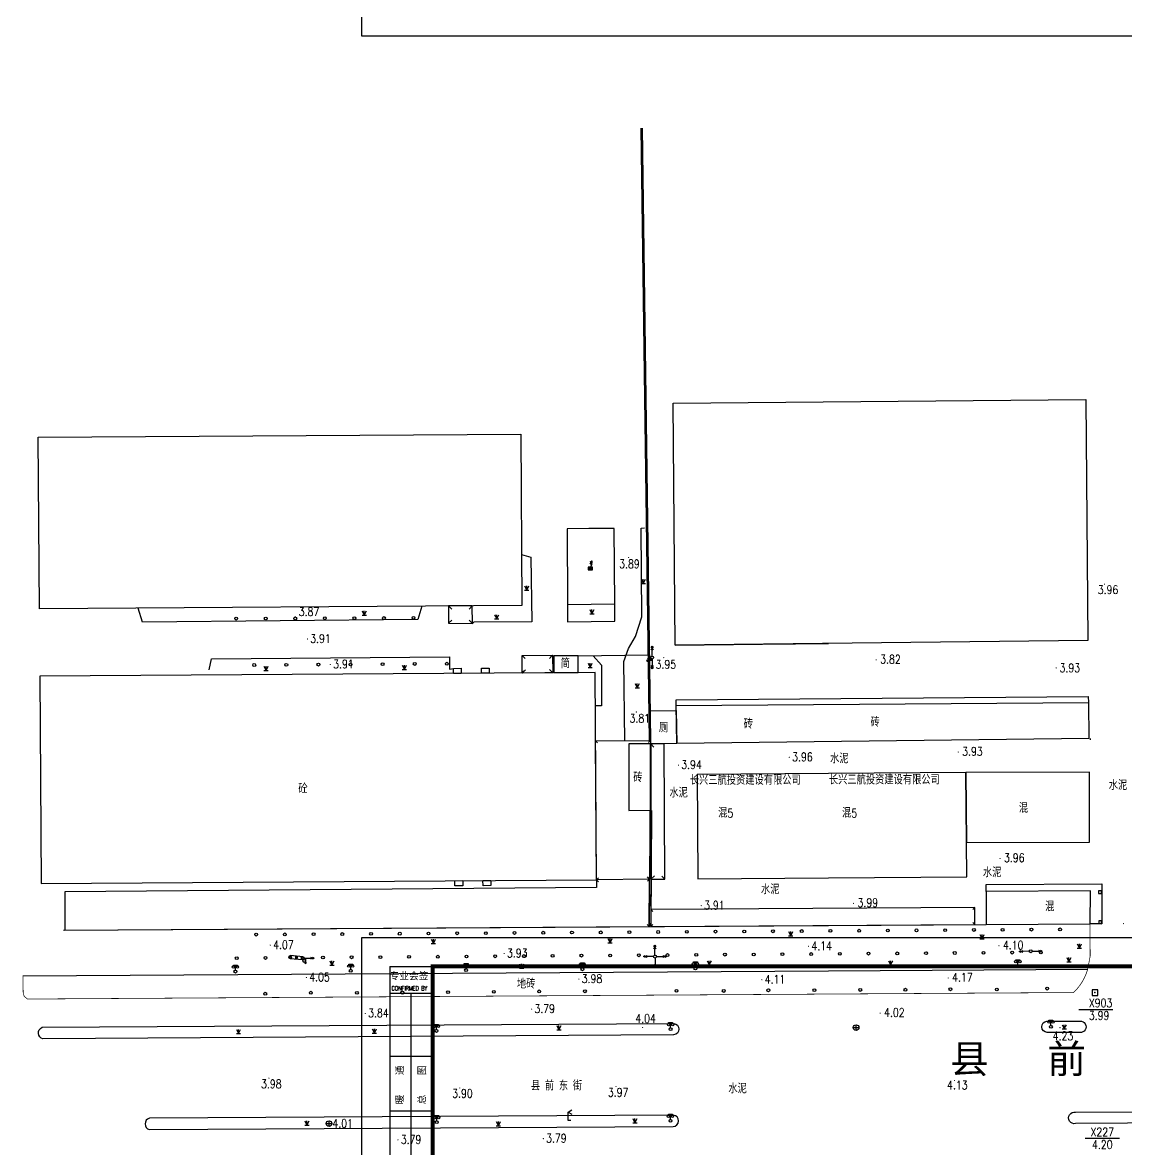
# Model space of a CAD drawing. Header units: millimetres. Extents: x 493081 to 494254, y 3431492 to 3432651.
# Drawn here: x 493108.8 to 493302.3, y 3431866 to 3432063.5 of the extents above; entities that cross this region are included whole.
import ezdxf
from ezdxf.enums import TextEntityAlignment as Align

# ---------------------------------------------------------------- set-up
doc = ezdxf.new("R2010")
doc.units = ezdxf.units.MM
doc.header["$LTSCALE"] = 300
for name, color, linetype in [('WALL', 6, 'Continuous'), ('图框', 137, 'Continuous'), ('地形', 8, 'Continuous')]:
    doc.layers.add(name, color=color, linetype=linetype)
doc.styles.add('HZ', font='rs.shx', dxfattribs={"width": 0.8, "bigfont": 'hztxt.shx'})
doc.styles.add('iIcon2', font='')
doc.styles.add('MIMI-TKWZ', font='romanc.shx', dxfattribs={"width": 0.75, "oblique": 15, "bigfont": 'bigfont.shx'})
doc.styles.get("Standard").update_dxf_attribs({"font": 'txt', "bigfont": 'gbcbig.shx'})
doc.styles.get('iIcon2').set_extended_font_data('SimSun')

# ---------------------------------------------------------------- blocks, each defined once
blk = doc.blocks.new('GC200')
at = {"linetype": 'Continuous', "const_width": 0.2, "flags": 128}
blk.add_lwpolyline([(-0.1, 0, 1), (0.1, 0, 1)], format="xyb", close=True, dxfattribs=at)
blk = doc.blocks.new('*U3')
at = {"linetype": 'Continuous'}
for points in [[(0, 0), (0.5, 0.5), (-0.5, 0.5)], [(0, 0), (-0.5, 0.5), (-0.5, -0.5)], [(0, 0), (-0.5, -0.5), (0.5, -0.5)], [(0, 0), (0.5, -0.5), (0.5, 0.5)]]:
    blk.add_solid(points, dxfattribs=at)
blk = doc.blocks.new('gc002')
blk.add_lwpolyline([(-0.5, -0.5), (0.5, -0.5), (0.5, 0.5), (-0.5, 0.5), (-0.5, -0.5)])
at = {"linetype": 'Continuous'}
blk.add_blockref('*U3', (0, 0), dxfattribs=at)
blk = doc.blocks.new('gc261')
blk.add_lwpolyline([(-1, -1), (1, -1), (1, 1), (-1, 1)], close=True)
blk.add_point((0, 0))
blk = doc.blocks.new('gc013a')
at = {"linetype": 'Continuous'}
blk.add_line((0.5, 0), (4, 0), dxfattribs=at)
at = {"linetype": 'Continuous', "flags": 128}
for points in [[(2.77, 0.35), (3.38, 0), (2.77, -0.35)], [(3.39, 0.35), (4, 0), (3.39, -0.35)]]:
    blk.add_lwpolyline(points, dxfattribs=at)
blk = doc.blocks.new('gc232')
for p, q in [((0.5, 1), (0.5, -1)), ((0.5, -1), (0.19, -0.46)), ((0.5, -1), (0.81, -0.46))]:
    blk.add_line(p, q)
blk.add_circle((0, 0), 0.5)
blk = doc.blocks.new('gc170')
at = {"linetype": 'Continuous'}
blk.add_circle((0, 0), 0.5, dxfattribs=at)
blk = doc.blocks.new('*U15')
at = {"linetype": 'Continuous'}
for points in [[(0.8, 1), (-0.8, 1), (0.8, 0)], [(-0.8, 0), (0.8, 0), (-0.8, 1)], [(0.8, 0), (-0.8, 0), (0, 0)]]:
    blk.add_solid(points, dxfattribs=at)
blk = doc.blocks.new('gc129')
at = {"linetype": 'Continuous', "flags": 128}
for points in [[(-0.8, 0), (0, 0), (0.8, 0), (0.8, 1), (-0.8, 1), (-0.8, 0)], [(-0.05, 2), (0.64, 3.2)], [(-0.05, 2.8), (0.64, 3.2)], [(0.58, 2), (-0.05, 2)], [(0, 1), (0.58, 2)], [(0.64, 2.4), (0.64, 3.2)]]:
    blk.add_lwpolyline(points, dxfattribs=at)
at = {"linetype": 'Continuous'}
blk.add_blockref('*U15', (0, 0), dxfattribs=at)
blk = doc.blocks.new('gc043')
for p, q in [((-1, 0), (1, 0)), ((0, -1), (0, 1))]:
    blk.add_line(p, q)
blk.add_circle((0, 0), 1)
blk = doc.blocks.new('gc124')
for p, q in [((-0.75, 1.5), (0, 0)), ((-0.75, 0), (0.75, 0)), ((0, 0), (0, 1.5)), ((0, 0), (0.75, 1.5))]:
    blk.add_line(p, q)
blk = doc.blocks.new('gcx1')
blk.add_circle((0, 0), 0.5)
blk = doc.blocks.new('gc097')
for p, q in [((-0.7, 2), (-0.7, 2.3)), ((-0.7, 2.3), (0.7, 2.3)), ((0, 0.5), (0, 2.3)), ((0.7, 2.3), (0.7, 2))]:
    blk.add_line(p, q)
for centre, radius in [((-0.7, 1.6), 0.4), ((0, 0), 0.5), ((0.73, 1.6), 0.4)]:
    blk.add_circle(centre, radius)
blk = doc.blocks.new('gc291')
blk.add_lwpolyline([(-0.5, -0.5), (0.5, -0.5), (0.5, 0.5), (-0.5, 0.5), (-0.5, -0.5)])
blk = doc.blocks.new('gc052')
for p, q in [((0, 3), (1.3, 3.75)), ((0, 3), (1.3, 2.25)), ((0, 0), (0, 3)), ((1, 0), (0, 0))]:
    blk.add_line(p, q)
blk = doc.blocks.new('sadf f')
at = {"layer": '图框'}
for p, q in [((651751, 398263), (653251, 398263)), ((651751, 398263), (651751, 384980)), ((651751, 397318), (653251, 397318)), ((651751, 395111), (653251, 395111)), ((651751, 393205), (653251, 393205))]:
    blk.add_line(p, q, dxfattribs=at)
blk.add_lwpolyline([(650751, 339863), (734851, 339863), (734851, 399263), (650751, 399263)], close=True, dxfattribs=at)
at = {"layer": '图框', "const_width": 140}
blk.add_lwpolyline([(653251, 398263), (733851, 398263), (733851, 340863), (653251, 340863)], close=True, dxfattribs=at)
at = {"layer": '图框'}
blk.add_lwpolyline([(652501, 384980), (652501, 397318)], dxfattribs=at)
at = {"layer": '图框', "style": 'iIcon2'}
blk.add_text('专业会签', height=250, dxfattribs=at).set_placement((651740, 397805))
at = {"layer": '图框', "style": 'MIMI-TKWZ', "width": 0.75}
blk.add_text('CONFIRMED BY', height=145, dxfattribs=at).set_placement((651810, 397419))
at = {"layer": '图框', "style": 'iIcon2'}
for s, p in [('暖    通', (652220, 393427)), ('总    图', (652998, 393427))]:
    blk.add_text(s, height=250, rotation=90, dxfattribs=at).set_placement(p)

msp = doc.modelspace()

# ---------------------------------------------------------------- linework, layer by layer
at = {"layer": '地形', "color": 8}
for p, q in [((493196.341, 3431952.607), (493196.91, 3431952.045)), ((493196.341, 3431952.607), (493196.697, 3431952.256)), ((493201.703, 3431952.634), (493201.141, 3431952.065)), ((493201.703, 3431952.634), (493201.352, 3431952.279)), ((493196.362, 3431949.515), (493196.924, 3431950.085)), ((493196.362, 3431949.515), (493196.714, 3431949.871)), ((493201.724, 3431949.551), (493201.155, 3431950.113)), ((493201.724, 3431949.551), (493201.369, 3431949.903)), ((493209.224, 3431937.628), (493209.58, 3431937.276)), ((493218.884, 3431937.685), (493218.532, 3431937.329)), ((493295.921, 3431938.066), (493295.922, 3431937.816)), ((493218.777, 3431925.456), (493219.027, 3431925.454)), ((493209.368, 3431913.283), (493209.72, 3431913.639)), ((493209.368, 3431913.283), (493209.724, 3431912.932)), ((493218.695, 3431913.416), (493218.338, 3431913.067)), ((493218.695, 3431913.417), (493218.34, 3431913.78)), ((493218.909, 3431908.08), (493219.263, 3431907.727)), ((493275.682, 3431908.438), (493275.33, 3431908.083)), ((493218.639, 3431905.082), (493218.291, 3431905.441)), ((493218.889, 3431905.083), (493219.243, 3431905.437)), ((493275.701, 3431905.442), (493275.345, 3431905.793)), ((493299.909, 3431890.491, 3.993), (493293.909, 3431890.491, 3.993)), ((493295.037, 3431867.991), (493301.037, 3431867.991))]:
    msp.add_line(p, q, dxfattribs=at)
at = {"layer": '地形', "color": 8, "flags": 128}
for points in [[(493217.174, 3432044.958), (493218.635, 3431937.683)], [(493217.424, 3432044.958), (493218.885, 3431937.686)], [(493217.32, 3431959.376), (493217.206, 3431974.875), (493217.793, 3431974.923)], [(493196.274, 3431970.303), (493197.884, 3431969.796), (493198.049, 3431958.484), (493187.922, 3431958.408), (493187.649, 3431958.199)], [(493183.454, 3431961.257), (493184.024, 3431960.695)], [(493187.629, 3431961.284), (493187.067, 3431960.715)], [(493204.308, 3431961.514), (493204.324, 3431958.49), (493212.597, 3431958.618), (493212.592, 3431961.608)], [(493178.786, 3431961.226), (493178.08, 3431958.915), (493129.837, 3431958.439), (493129.099, 3431960.901)], [(493214.207, 3431951.551), (493214.982, 3431953.802), (493216.222, 3431955.888), (493217.32, 3431959.376)], [(493183.474, 3431958.227), (493184.04, 3431958.793)], [(493187.649, 3431958.199), (493187.084, 3431958.765)], [(493223.191, 3431954.409), (493238.468, 3431954.546)], [(493238.468, 3431954.546), (493250.028, 3431954.681)], [(493141.502, 3431950.066), (493141.94, 3431951.983), (493183.63, 3431952.377), (493183.653, 3431950.161), (493184.313, 3431950.321)], [(493206.161, 3431952.521), (493218.43, 3431952.688)], [(493208.811, 3431952.516), (493208.811, 3431952.516), (493210.248, 3431950.897), (493210.268, 3431943.774)], [(493214.371, 3431937.658), (493214.207, 3431951.551)], [(493190.611, 3431949.476), (493189.258, 3431949.466), (493189.252, 3431950.357), (493190.605, 3431950.389), (493190.611, 3431949.476)], [(493210.268, 3431943.774), (493209.188, 3431943.738)], [(493223.37, 3431943.838), (493223.35, 3431944.828), (493295.55, 3431945.418), (493295.62, 3431944.358)], [(493218.891, 3431937.096), (493219.459, 3431936.533)], [(493250.028, 3431931.908), (493227.043, 3431931.76), (493227.178, 3431913.466), (493250.028, 3431913.626)], [(493250.028, 3431913.626), (493274.274, 3431913.796), (493274.123, 3431932.064), (493250.028, 3431931.908)], [(493218.777, 3431925.456), (493218.64, 3431905.296), (493218.639, 3431905.082)], [(493219.027, 3431925.454), (493218.89, 3431905.294), (493218.889, 3431905.083)], [(493218.945, 3431913.414), (493219.534, 3431913.975)], [(493221.381, 3431913.367), (493220.819, 3431913.937)], [(493185.946, 3431913.133), (493185.952, 3431912.24), (493184.565, 3431912.236), (493184.559, 3431913.124), (493185.946, 3431913.133)], [(493277.698, 3431911.24), (493277.691, 3431912.431), (493297.962, 3431912.552), (493297.969, 3431911.353), (493297.972, 3431905.562), (493295.891, 3431905.552)], [(493115.988, 3431904.434), (493250.028, 3431905.28)], [(493250.028, 3431905.28), (493277.7, 3431905.454)], [(493250.028, 3431897.285), (493108.869, 3431896.403)], [(493295.461, 3431897.569), (493250.028, 3431897.285)]]:
    msp.add_lwpolyline(points, dxfattribs=at)
for points in [[(493222.811, 3431996.79), (493295.14, 3431997.438), (493295.514, 3431955.213), (493223.191, 3431954.409)], [(493111.771, 3431960.788), (493111.533, 3431990.83), (493196.137, 3431991.383), (493196.332, 3431961.341)], [(493212.592, 3431961.608), (493212.509, 3431974.864), (493208.033, 3431974.83), (493204.232, 3431974.804), (493204.308, 3431961.514)], [(493183.474, 3431958.227), (493187.649, 3431958.199), (493187.629, 3431961.284), (493183.454, 3431961.257)], [(493196.362, 3431949.515), (493196.341, 3431952.607), (493201.703, 3431952.634), (493201.724, 3431949.551)], [(493206.161, 3431952.521), (493201.924, 3431952.513), (493201.944, 3431949.553), (493206.181, 3431949.582)], [(493112.085, 3431912.658), (493209.368, 3431913.283), (493209.154, 3431949.602), (493111.842, 3431948.938)], [(493184.313, 3431950.321), (493185.7, 3431950.335), (493185.706, 3431949.442), (493184.319, 3431949.433)], [(493223.37, 3431943.838), (493295.62, 3431944.358), (493295.7, 3431938.068), (493223.455, 3431937.149)], [(493223.455, 3431937.149), (493218.891, 3431937.096), (493218.814, 3431942.881), (493223.381, 3431942.939)], [(493209.224, 3431937.628), (493218.884, 3431937.677), (493218.695, 3431913.416), (493209.368, 3431913.283)], [(493218.885, 3431937.096), (493215.086, 3431937.077), (493215.053, 3431925.445), (493218.918, 3431925.455)], [(493221.228, 3431937.124), (493218.891, 3431937.096), (493218.945, 3431913.415), (493221.381, 3431913.367), (493221.228, 3431937.124)], [(493295.812, 3431919.898), (493295.794, 3431932.159), (493274.123, 3431932.064), (493274.225, 3431919.804)], [(493116.194, 3431911.184), (493116.236, 3431904.436), (493218.639, 3431905.082), (493218.696, 3431913.416), (493209.368, 3431913.283), (493209.368, 3431911.938)], [(493190.874, 3431912.256), (493189.506, 3431912.226), (493189.498, 3431913.156), (493190.868, 3431913.164)], [(493277.7, 3431905.454), (493295.891, 3431905.552), (493295.991, 3431911.349), (493277.698, 3431911.24)], [(493218.909, 3431908.08), (493218.889, 3431905.083), (493275.701, 3431905.442), (493275.682, 3431908.438)], [(493155.688, 3431899.452), (493155.74, 3431900.05), (493157.935, 3431899.861), (493157.883, 3431899.263)]]:
    msp.add_lwpolyline(points, close=True, dxfattribs=at)
for points, const_width in [([(493295.891, 3431905.552), (493295.912, 3431899.892), (493295.461, 3431897.569)], 0.125), ([(493157.061, 3431899.635), (493156.563, 3431899.678)], 0.6), ([(493108.869, 3431896.403), (493108.924, 3431893.449), (493109.109, 3431892.832), (493109.694, 3431892.39), (493250.028, 3431893.264)], 0.125)]:
    msp.add_lwpolyline(points, dxfattribs=dict(at, const_width=const_width))
at = {"layer": '地形', "color": 8, "const_width": 0.125, "flags": 128}
msp.add_lwpolyline([(493250.028, 3431893.264), (493293.005, 3431893.532, 0.1336026), (493295.461, 3431897.569)], format="xyb", dxfattribs=at)
at = {"layer": '地形', "color": 8, "flags": 128}
for points in [[(493294.148, 3431888.543, -1.0599791), (493294.093, 3431886.538), (493288.383, 3431886.535, -0.958828), (493288.343, 3431888.51), (493294.148, 3431888.543)], [(493222.924, 3431888.107, -0.9340696), (493222.915, 3431886.115), (493112.356, 3431885.397, -0.6909848), (493112.219, 3431887.437), (493222.924, 3431888.107)], [(493222.821, 3431870.051), (493222.821, 3431870.051, 0.9488839), (493222.86, 3431872.054), (493131.045, 3431871.508), (493131.045, 3431871.508, 0.7652101), (493131.037, 3431869.505), (493222.821, 3431870.051)]]:
    msp.add_lwpolyline(points, format="xyb", dxfattribs=at)
msp.add_lwpolyline([(493393.666, 3431871.232), (493293.35, 3431870.556, -1.1777678), (493293.323, 3431872.586), (493293.323, 3431872.586), (493393.454, 3431873.045), (493393.454, 3431873.045, -0.6300619)], format="xyb", close=True, dxfattribs=at)

# ---------------------------------------------------------------- block references
at = {"layer": 'WALL', "xscale": 0.004999999888241291, "yscale": 0.004999999888241291, "zscale": 0.005}
for p in [(489914.428, 3430361.845), (489914.428, 3429906.803)]:
    msp.add_blockref('sadf f', p, dxfattribs=at)
at = {"layer": '地形', "color": 8}
for name, p, xscale, yscale, zscale, rotation in [('gc129', (493208.318, 3431967.587), 0.4999966867839892, 0.4999966868199408, 0.4999966869382196, 359.9994593976171), ('GC200', (493215.028, 3431969.762, 3.894), 0.4999966812542306, 0.4999966812320054, 0.4999966813748999, 359.9994597711396), ('gc124', (493217.598, 3431965.219), 0.4999967190894259, 0.4999967189505696, 0.4999967191688046, 359.9994571564815), ('gc124', (493197.159, 3431964.039), 0.499996693128655, 0.4999966933391988, 0.4999966932316083, 359.9994590240955), ('GC200', (493298.422, 3431965.08, 3.957), 0.4999968373691281, 0.4999968372285366, 0.499996837468924, 359.9994365591904), ('gc170', (493146.241, 3431959.043), 0.4999966354267623, 0.4999966355971992, 0.499996635546852, 180.2354461247535), ('gc170', (493151.421, 3431959.064), 0.4999966448486695, 0.4999966449104249, 0.4999966449274466, 180.2354459068701), ('gc170', (493156.601, 3431959.085), 0.4999966542104561, 0.4999966542236507, 0.4999966543043529, 180.2354456356533), ('GC200', (493156.623, 3431959.359, 3.866), 0.4999966524996505, 0.4999966523610055, 0.4999966526039591, 359.9994597177473), ('gc170', (493161.78, 3431959.107), 0.4999966635722427, 0.4999966635368764, 0.4999966636762777, 180.2354453644366), ('gc170', (493166.96, 3431959.128), 0.4999966729321158, 0.4999966728501022, 0.4999966730416156, 180.2354450398591), ('gc124', (493168.697, 3431959.675), 0.4999966725231342, 0.4999966723844409, 0.4999966726169826, 359.9994591307956), ('gc170', (493172.14, 3431959.15), 0.4999966822919889, 0.4999966821633279, 0.4999966823984233, 180.2354447152817), ('gc170', (493177.319, 3431959.171), 0.4999966916499485, 0.4999966914765537, 0.499996691744384, 180.2354443373434), ('gc124', (493191.902, 3431958.986), 0.499996719613317, 0.4999967194162309, 0.4999967197112581, 359.999456889676), ('gc124', (493208.588, 3431959.882), 0.4999967433039454, 0.4999967431649566, 0.4999967434168365, 359.9994555556718), ('GC200', (493158.73, 3431955.472, 3.906), 0.4999966814290428, 0.4999966812320054, 0.4999966815576539, 359.9994574766079), ('gc013a', (493219.157, 3431952.218), 0.499996822158324, 0.4999968218617141, 0.4999968222822626, 90.61636870137743), ('gc170', (493183.158, 3431951.138), 0.4999967585842742, 0.4999967585317791, 0.4999967587025722, 180.3734927235579), ('gc232', (493218.659, 3431951.963), 0.499996822221259, 0.4999968218617141, 0.4999968222822626, 270.5374637293668), ('gc170', (493219.157, 3431952.218), 0.4999968222340007, 0.4999968218617141, 0.4999968222822626, 359.9994499528325), ('gc013a', (493219.157, 3431952.218), 0.499996822221805, 0.4999968218617141, 0.4999968222822627, 270.5374637360367), ('GC200', (493221.188, 3431952.206, 3.949), 0.4999968256100539, 0.4999968255870044, 0.4999968257091429, 359.9994498461139), ('GC200', (493258.419, 3431951.814, 3.818), 0.4999968995343546, 0.4999968996271491, 0.4999968996283195, 359.9994430693249), ('gc170', (493149.414, 3431950.917), 0.4999966927517439, 0.4999966928735375, 0.4999966928459113, 180.3734948005038), ('gc124', (493151.485, 3431949.938), 0.4999967032571367, 0.4999967031180859, 0.4999967033343191, 359.9994548085713), ('gc170', (493155.038, 3431950.954), 0.4999967037375807, 0.4999967035837471, 0.4999967038302522, 180.3734945254857), ('gc170', (493160.662, 3431950.991), 0.4999967147234173, 0.499996714759618, 0.4999967148140993, 180.3734942504675), ('GC200', (493162.746, 3431951.018, 3.91), 0.4999967186821669, 0.4999967184849083, 0.4999967187939666, 359.9994548085882), ('gc170', (493166.286, 3431951.028), 0.4999967257062187, 0.4999967254698277, 0.4999967257956822, 180.3734939220893), ('gc170', (493171.91, 3431951.065), 0.4999967366859844, 0.4999967366456985, 0.4999967367728108, 180.373493540351), ('gc124', (493175.737, 3431950.148), 0.4999967506964956, 0.4999967506155372, 0.4999967507988126, 359.9994534212318), ('gc170', (493177.534, 3431951.101), 0.4999967476657501, 0.4999967478215694, 0.4999967477428299, 180.3734931586128), ('gc124', (493208.285, 3431950.463), 0.4999968137356329, 0.4999968139454722, 0.4999968138411116, 359.9994505397963), ('gc124', (493216.55, 3431946.921), 0.4999968580901214, 0.4999968581832945, 0.4999968582131574, 359.9994475516186), ('GC200', (493216.377, 3431942.688, 3.808), 0.4999968915015212, 0.4999968917109072, 0.4999968916175388, 359.9994451504022), ('GC200', (493272.78, 3431935.669, 3.925), 0.4999970763702393, 0.4999970765784383, 0.4999970764831531, 359.9994312767044), ('GC200', (493243.19, 3431934.752, 3.96), 0.4999970182785338, 0.4999970183707774, 0.4999970183876986, 359.9994366127555), ('GC200', (493223.759, 3431933.384, 3.94), 0.4999969848089459, 0.4999969848431647, 0.4999969849175542, 359.9994387471647), ('GC200', (493280.115, 3431917.033, 3.956), 0.4999972786429829, 0.499997278675437, 0.499997278713482, 359.9994184702601), ('gc291', (493297.639, 3431911.126), 0.5000000000245112, 0.5, 0.5, 0.5303160522137988), ('GC200', (493227.756, 3431908.759, 3.908), 0.4999972131008222, 0.4999972130171955, 0.4999972132187794, 359.9994222588255), ('GC200', (493254.448, 3431909.152, 3.986), 0.499997286675659, 0.4999972865916789, 0.499997286795726, 359.9994182568249), ('gc291', (493297.668, 3431905.847), 0.4999999999807735, 0.5, 0.5, 359.6014567955065), ('gc170', (493159.816, 3431903.747), 0.4999970568604602, 0.4999970570206642, 0.4999970569667975, 180.3676142183749), ('gc170', (493164.848, 3431903.78), 0.4999970714493685, 0.4999970714561641, 0.499997071554351, 180.3676138341126), ('gc170', (493169.879, 3431903.812), 0.4999970860964834, 0.499997085891664, 0.4999970861724283, 180.3676134498076), ('gc170', (493174.911, 3431903.844), 0.4999971007406104, 0.4999971007928252, 0.4999971008196923, 180.3676130121425), ('gc170', (493179.943, 3431903.877), 0.4999971153847375, 0.4999971152283251, 0.4999971154946207, 180.3676125744775), ('gc170', (493184.974, 3431903.909), 0.4999971300840835, 0.4999971301294863, 0.4999971301955031, 180.3676120834096), ('gc170', (493190.006, 3431903.942), 0.4999971448416358, 0.4999971450306475, 0.4999971449204297, 180.367611592299), ('gc170', (493195.037, 3431903.974), 0.499997159540982, 0.4999971594661474, 0.4999971596672866, 180.3676111012312), ('gc170', (493200.069, 3431904.006), 0.4999971743537533, 0.4999971743673086, 0.4999971744337477, 180.3676105567178), ('gc170', (493205.101, 3431904.039), 0.4999971891053305, 0.4999971892684698, 0.4999971892172667, 180.3676099588872), ('gc170', (493210.132, 3431904.071), 0.4999972039151142, 0.4999972037039697, 0.4999972040150679, 180.3676093610138), ('gc170', (493215.164, 3431904.104), 0.4999972187248979, 0.4999972186051309, 0.4999972188241376, 180.3676087631404), ('gc170', (493220.195, 3431904.136), 0.4999972335316942, 0.4999972335062921, 0.4999972336412123, 180.367608111907), ('gc170', (493225.227, 3431904.168), 0.4999972483937092, 0.4999972484074533, 0.4999972484627698, 180.3676074072708), ('gc170', (493230.259, 3431904.201), 0.499997263197518, 0.4999972633086145, 0.4999972632850152, 180.3676067026774), ('gc170', (493235.29, 3431904.233), 0.4999972779983393, 0.4999972782097757, 0.499997278103865, 180.3676059447241), ('gc170', (493240.322, 3431904.266), 0.4999972927991605, 0.4999972926452756, 0.4999972929149333, 180.3676051867708), ('gc124', (493243.437, 3431903.474), 0.4999973099007098, 0.4999973098747432, 0.4999973100086864, 359.9994160690451), ('gc170', (493245.353, 3431904.298), 0.4999973075969941, 0.4999973075464368, 0.4999973077135113, 180.3676043754575), ('gc170', (493250.385, 3431904.33), 0.4999973223948279, 0.499997322447598, 0.4999973224945438, 180.3676035641442), ('gc170', (493255.417, 3431904.363), 0.4999973371314678, 0.4999973373487592, 0.4999973372526055, 180.3676026995138), ('gc170', (493260.448, 3431904.395), 0.4999973518651202, 0.4999973517842591, 0.499997351981865, 180.3676017815233), ('gc170', (493265.48, 3431904.428), 0.499997366595785, 0.4999973666854203, 0.49999736667605, 180.3676008101729), ('gc170', (493270.511, 3431904.46), 0.4999973812100371, 0.4999973811209202, 0.4999973813284002, 180.3675998389081), ('gc170', (493275.543, 3431904.492), 0.4999973958213019, 0.4999973960220814, 0.4999973959316102, 180.3675988142834), ('gc170', (493280.575, 3431904.525), 0.4999974103713725, 0.4999974104575813, 0.4999974104777595, 180.3675977363415), ('gc170', (493285.606, 3431904.557), 0.4999974248602496, 0.4999974248930812, 0.4999974249582298, 180.3675966050823), ('gc170', (493290.638, 3431904.59), 0.4999974392909203, 0.4999974393285811, 0.4999974393635979, 180.3675954738661), ('GC200', (493301.768, 3431905.6, 3.987), 0.499997460368476, 0.499997460283339, 0.4999974604528045, 359.999405343635), ('gc170', (493149.753, 3431903.682), 0.4999970277960689, 0.4999970276840031, 0.4999970278877338, 180.3676149334537), ('gc170', (493154.785, 3431903.715), 0.4999970423297584, 0.499997042119503, 0.4999970424109289, 180.3676146025943), ('gc124', (493180.808, 3431902.126), 0.4999971327159534, 0.499997132923454, 0.4999971328194756, 359.9994232725947), ('gc124', (493211.785, 3431902.26), 0.4999972253246426, 0.4999972251243889, 0.4999972254326669, 359.9994198575879), ('gc124', (493276.973, 3431902.935), 0.499997416537746, 0.499997416511178, 0.4999974166063291, 359.9994093456675), ('gc124', (493294.023, 3431901.321), 0.4999940759949564, 0.4999940758571029, 0.4999940760058362, 359.9989773271377), ('GC200', (493152.228, 3431901.839, 4.071), 0.4999970494788018, 0.4999970495700836, 0.499997049602856, 359.9994255136677), ('gc170', (493181.58, 3431899.812), 0.4999971547470948, 0.4999971548095345, 0.4999971548369695, 0.4076200818501477), ('gc170', (493186.613, 3431899.848), 0.4999971698508882, 0.4999971697106957, 0.4999971699524847, 0.4076195892741031), ('gc170', (493191.646, 3431899.884), 0.4999971850128878, 0.4999971850775182, 0.4999971850929087, 0.4076190966506353), ('GC200', (493193.213, 3431900.378, 3.932), 0.4999971854523149, 0.4999971855431795, 0.4999971855651895, 359.9994207646813), ('gc170', (493196.679, 3431899.92), 0.4999972001715747, 0.4999971999786794, 0.4999972002560155, 0.4076185506673959), ('gc170', (493201.712, 3431899.956), 0.4999972153302614, 0.4999972153455019, 0.499997215439371, 0.4076180046841898), ('gc170', (493206.745, 3431899.992), 0.4999972305438418, 0.4999972307123244, 0.4999972306403257, 0.4076174052937659), ('gc170', (493211.778, 3431900.028), 0.4999972457541094, 0.4999972456134856, 0.4999972458560096, 0.407616752543582), ('gc170', (493216.811, 3431900.064), 0.499997260964377, 0.4999972609803081, 0.4999972610833242, 0.4076160997934378), ('gc170', (493219.648, 3431899.825), 0.4999972731133923, 0.4999972730875015, 0.4999972731823622, 359.9994169227804), ('gc013a', (493219.648, 3431899.825), 0.499997273090954, 0.4999972730875015, 0.4999972731823622, 90.53743069296783), ('gc170', (493221.844, 3431900.1), 0.4999972762328507, 0.4999972763471305, 0.4999972763189364, 0.4076154469958809), ('gc170', (493226.877, 3431900.135), 0.4999972914398057, 0.4999972912482917, 0.499997291559268, 0.4076147408860246), ('gc170', (493231.91, 3431900.171), 0.4999973067049669, 0.4999973066151142, 0.4999973068004891, 0.4076140347287589), ('gc170', (493236.943, 3431900.207), 0.4999973219668154, 0.4999973219819367, 0.4999973220385079, 0.4076132752117479), ('gc170', (493241.977, 3431900.243), 0.4999973371671451, 0.4999973373487592, 0.499997337268958, 0.4076124623824488), ('GC200', (493246.563, 3431901.628, 4.137), 0.4999973376077228, 0.4999973378144205, 0.4999973377008394, 359.9994142014377), ('gc170', (493247.01, 3431900.279), 0.4999973523674748, 0.4999973522499204, 0.4999973524871865, 0.4076116495531992), ('gc170', (493252.043, 3431900.315), 0.4999973675644919, 0.4999973676167428, 0.4999973676882384, 0.4076107833642154), ('gc170', (493257.076, 3431900.351), 0.499997382761509, 0.4999973829835653, 0.4999973828668393, 0.4076099171752843), ('gc170', (493262.109, 3431900.387), 0.4999973978970075, 0.4999973978847265, 0.4999973980173704, 0.4076089976740773), ('gc170', (493267.142, 3431900.423), 0.4999974130291932, 0.499997413251549, 0.4999974131338463, 0.4076080248131474), ('gc170', (493272.175, 3431900.459), 0.4999974280998601, 0.4999974281527102, 0.4999974282098796, 0.4076069986399509), ('gc170', (493277.208, 3431900.495), 0.4999974431705275, 0.4999974430538714, 0.499997443238642, 0.407605972466816), ('GC200', (493279.928, 3431901.729, 4.103), 0.4999974382493429, 0.4999974383972585, 0.4999974383385923, 359.9994077982204), ('gc170', (493282.241, 3431900.531), 0.4999974581214696, 0.4999974579550326, 0.499997458212814, 0.407604893028872), ('gc013a', (493285.494, 3431900.756), 0.4999974666095258, 0.4999974663369358, 0.4999974667046329, 180.8092803064561), ('gc170', (493285.494, 3431900.756), 0.4999974665966715, 0.4999974663369358, 0.4999974667046329, 359.999405610448), ('gc013a', (493285.494, 3431900.756), 0.4999974666366604, 0.4999974663369358, 0.4999974667046329, 0.7733107847688694), ('gc170', (493287.274, 3431900.567), 0.4999974730108931, 0.4999974728561938, 0.499997473124525, 0.4076037602786712), ('gc097', (493146.113, 3431897.197), 0.4999970676398259, 0.4999970677308738, 0.4999970677188575, 359.9994228456303), ('gc170', (493146.349, 3431899.561), 0.4999970497407812, 0.4999970495700836, 0.4999970498718742, 0.407622942308407), ('gc170', (493151.382, 3431899.597), 0.4999970646798944, 0.4999970644712448, 0.4999970647669224, 0.4076226099539799), ('gc170', (493155.714, 3431899.751), 0.4999970774768409, 0.4999970775097609, 0.4999970775882637, 359.9994237527815), ('gc170', (493157.909, 3431899.562), 0.4999970856259416, 0.499997085891664, 0.4999970857581864, 359.9994234326239), ('gc232', (493158.161, 3431899.063), 0.4999970856358993, 0.499997085891664, 0.4999970857581865, 0.2425703838211317), ('gc013a', (493157.909, 3431899.562), 0.4999970856358993, 0.499997085891664, 0.4999970857581865, 0.2425703838211317), ('gc170', (493161.448, 3431899.668), 0.499997094551495, 0.4999970947392285, 0.499997094661576, 0.4076218385255601), ('gc124', (493163.029, 3431898.355), 0.4999971101314653, 0.499997110106051, 0.4999971102069946, 359.9994223120677), ('gc097', (493166.318, 3431897.351), 0.4999971285251755, 0.4999971287325025, 0.4999971286156775, 359.9994212982269), ('gc170', (493166.481, 3431899.704), 0.4999971095455016, 0.4999971096403897, 0.4999971096591454, 0.4076214527639316), ('gc170', (493171.514, 3431899.74), 0.4999971245944015, 0.4999971245415509, 0.499997124688567, 0.4076210135950636), ('gc170', (493176.547, 3431899.776), 0.4999971396433014, 0.4999971394427121, 0.4999971397483881, 0.4076205744262221), ('gc097', (493186.533, 3431897.466), 0.4999971902836686, 0.4999971901997924, 0.499997190405404, 359.9994194306581), ('gc124', (493196.297, 3431897.816), 0.4999972176995525, 0.4999972176738083, 0.4999972177888211, 359.9994185769115), ('gc097', (493206.926, 3431897.611), 0.4999972528571074, 0.4999972530640662, 0.4999972529347838, 359.9994171362014), ('gc013a', (493219.648, 3431899.825), 0.4999972730571751, 0.4999972730875015, 0.4999972731823621, 180.2425638361381), ('gc013a', (493219.648, 3431899.825), 0.4999972733850983, 0.4999972730875015, 0.4999972731823618, 270.7344624015041), ('gc013a', (493219.648, 3431899.825), 0.4999972731046011, 0.4999972730875015, 0.4999972731823623, 0.8092916131703712), ('gc097', (493226.722, 3431897.739), 0.499997313917181, 0.4999973140656948, 0.4999973139929784, 359.9994144682157), ('gc124', (493229.159, 3431898.356), 0.4999973156051937, 0.4999973154626787, 0.4999973157183243, 359.9994145749399), ('gc124', (493260.946, 3431898.356), 0.4999974153154044, 0.4999974151141942, 0.4999974153913526, 359.9994091322216), ('gc097', (493283.227, 3431898.13), 0.4999974871440919, 0.4999974872916937, 0.499997487249084, 359.9994043298055), ('gc124', (493292.193, 3431898.895), 0.4999975064109682, 0.4999975063838065, 0.4999975064873781, 359.999402782356), ('GC200', (493158.555, 3431896.17, 4.047), 0.4999971142061003, 0.4999971142970026, 0.4999971143071304, 359.9994211914881), ('GC200', (493271.024, 3431896.078, 4.169), 0.4999974709622702, 0.4999974709935486, 0.4999974710781587, 359.9994053436475), ('GC200', (493206.307, 3431895.89, 3.98), 0.4999972667106398, 0.4999972665682435, 0.4999972667982914, 359.9994159089113), ('GC200', (493238.39, 3431895.779, 4.111), 0.4999973700296621, 0.4999973699450493, 0.4999973701534524, 359.9994111598911), ('gcx1', (493239.51, 3431893.931), 0.4999973920905092, 0.4999973922967911, 0.4999973921906215, 359.9994095590831), ('gcx1', (493247.578, 3431893.95), 0.4999974179930432, 0.4999974179081619, 0.4999974181154716, 359.9994081717243), ('gcx1', (493255.626, 3431893.983), 0.4999974437209594, 0.4999974435195327, 0.4999974438061999, 359.9994067310045), ('gcx1', (493263.532, 3431894.03), 0.4999974687503888, 0.4999974686652422, 0.4999974688410274, 359.9994052369227), ('gcx1', (493271.408, 3431894.105), 0.499997493314162, 0.4999974933452904, 0.4999974934144597, 359.9994036894794), ('gcx1', (493279.56, 3431894.07), 0.4999975198570155, 0.4999975198879838, 0.4999975199550137, 359.9994019285942), ('gcx1', (493288.378, 3431894.213), 0.4999975464580919, 0.4999975464306772, 0.499997546534068, 359.9994000076259), ('gcx1', (493151.349, 3431893.323), 0.4999971149047147, 0.4999971147626638, 0.4999971149839798, 359.9994198040986), ('gcx1', (493159.331, 3431893.5), 0.4999971385952799, 0.4999971385113895, 0.4999971387146809, 359.9994192705146), ('gcx1', (493167.42, 3431893.484), 0.4999971643813398, 0.4999971645884216, 0.4999971644702698, 359.9994185234884), ('gcx1', (493175.38, 3431893.508), 0.4999971894689079, 0.4999971892684698, 0.4999971895857142, 359.9994177764614), ('gcx1', (493183.38, 3431893.588), 0.4999972143236501, 0.4999972144141793, 0.4999972144260441, 359.9994169760731), ('gcx1', (493191.404, 3431893.664), 0.4999972393530202, 0.4999972395598888, 0.4999972394490507, 359.999416122324), ('gcx1', (493199.338, 3431893.725), 0.4999972642659797, 0.4999972642399371, 0.4999972643880702, 359.9994152152136), ('gcx1', (493207.376, 3431893.745), 0.4999972899938562, 0.4999972898513079, 0.4999972900876929, 359.999414201382), ('gcx1', (493223.415, 3431893.82), 0.499997341100378, 0.4999973410740495, 0.4999973411860686, 359.9994120136352), ('gcx1', (493231.69, 3431893.813), 0.4999973679342245, 0.4999973680824041, 0.4999973680419532, 359.9994107329995), ('gc261', (493296.733, 3431893.522, 3.993), 0.4999975808008463, 0.4999975808896124, 0.4999975808752084, 359.9993974463338), ('GC200', (493198.023, 3431890.63, 3.791), 0.4999972884223495, 0.499997288454324, 0.4999972885137055, 359.9994130807962), ('GC200', (493168.88, 3431889.874, 3.844), 0.4999971998300468, 0.4999971999786794, 0.4999971999617101, 359.9994158021108), ('gc097', (493222.383, 3431887.106), 0.4999974032666158, 0.499997403472662, 0.4999974033898274, 359.9994069444009), ('GC200', (493259.104, 3431889.917, 4.015), 0.4999974977962343, 0.4999974980019033, 0.4999974978721527, 359.9994027823457), ('gc097', (493289.042, 3431887.546), 0.4999976235837717, 0.4999976237304509, 0.4999976236589495, 359.9993942447189), ('gc124', (493146.654, 3431886.328), 0.4999975472734988, 0.4999975473619998, 0.9999950947763561, 359.9993945647932), ('gc124', (493170.464, 3431886.434), 0.4999975472734988, 0.4999975473619998, 0.9999950947763561, 359.9993945647932), ('gc097', (493181.341, 3431886.806), 0.4999972679333292, 0.4999972679652274, 0.4999972680449128, 359.9994122269937), ('gc124', (493202.809, 3431887.008), 0.4999975472734988, 0.4999975473619998, 0.9999950947763561, 359.9993945647932), ('GC200', (493217.477, 3431887.398, 4.038), 0.4999973838251656, 0.4999973839148879, 0.4999973839416766, 359.9994079582394), ('gc043', (493254.883, 3431887.379), 0.4999975117079966, 0.4999975119717419, 0.4999975117960467, 359.9994013416121), ('GC200', (493290.619, 3431887.378, 4.231), 0.4999976307433633, 0.4999976307153702, 0.4999976308286202, 359.9993937111165), ('GC200', (493151.997, 3431878.532, 3.984), 0.4999972409252427, 0.4999972409568727, 0.4999972410442795, 359.9994092387377), ('GC200', (493185.443, 3431876.807, 3.902), 0.4999973570498538, 0.4999973569065332, 0.4999973571565204, 359.9994056103178), ('GC200', (493212.81, 3431877.066, 3.969), 0.4999974515212218, 0.4999974514357746, 0.4999974516444363, 359.9994019285124), ('GC200', (493272.121, 3431878.131, 4.133), 0.4999976550743976, 0.4999976549297571, 0.499997655147, 359.9993912031742), ('gc052', (493204.422, 3431871.095), 0.4999974996012183, 0.4999974993988872, 0.4999974997075534, 359.9993968059024), ('gc124', (493158.649, 3431870.282), 0.4999975472734988, 0.4999975473619998, 0.9999950947763561, 359.9993945647932), ('gc043', (493162.517, 3431870.558), 0.4999973508219586, 0.4999973508529365, 0.4999973509060816, 359.9994020351143), ('GC200', (493162.62, 3431870.526, 4.01), 0.4999973502980848, 0.4999973503872752, 0.4999973503944067, 359.9994020884748), ('gc097', (493181.389, 3431870.81), 0.4999974167714283, 0.4999974169768393, 0.4999974168812601, 359.9993999541092), ('gc124', (493192.212, 3431870.2), 0.4999975472734988, 0.4999975473619998, 0.9999950947763561, 359.9993945647932), ('gc124', (493216.142, 3431870.728), 0.4999975472734988, 0.4999975473619998, 0.9999950947763561, 359.9993945647932), ('gc097', (493222.352, 3431871.06), 0.4999975671223851, 0.4999975669197738, 0.4999975672096524, 359.9993937644005), ('GC200', (493174.605, 3431867.707, 3.789), 0.4999974213699751, 0.4999974211677909, 0.4999974214545071, 359.9993984066419), ('GC200', (493200.075, 3431867.93, 3.788), 0.4999975154920864, 0.4999975156970322, 0.4999975155973087, 359.9993948849214)]:
    msp.add_blockref(name, p, dxfattribs=dict(at, xscale=xscale, yscale=yscale, zscale=zscale, rotation=rotation))
at = {"layer": '地形', "color": 8, "yscale": 0.25}
for p, xscale, rotation in [((493218.32, 3431969.967), 0.2500000000253458, 270.7801088389137), ((493218.388, 3431964.967), 0.2500000000253458, 270.7801088389137), ((493218.456, 3431959.967), 0.2500000000253458, 270.7801088389137), ((493218.524, 3431954.968), 0.2500000000253458, 270.7801088389137), ((493218.592, 3431949.968), 0.2500000000253458, 270.7801088389137), ((493218.66, 3431944.969), 0.2500000000253458, 270.7801088389137), ((493218.728, 3431939.969), 0.2500000000253458, 270.7801088389137), ((493218.868, 3431920.455), 0.2499999999981828, 269.6129934562256), ((493218.834, 3431915.455), 0.2499999999981828, 269.6129934562256), ((493218.8, 3431910.456), 0.2499999999981828, 269.6129934562256), ((493218.766, 3431905.456), 0.2499999999981828, 269.6129934562256)]:
    msp.add_blockref('gc002', p, dxfattribs=dict(at, xscale=xscale, rotation=rotation))
at = {"layer": '地形', "color": 8, "xscale": 0.5, "yscale": 0.5, "zscale": 0.5}
msp.add_blockref('GC200', (493289.949, 3431950.403, 3.93), dxfattribs=at)
at = {"layer": '地形', "color": 8, "xscale": 0.5, "yscale": 0.5}
msp.add_blockref('gc124', (493291.364, 3431887.146), dxfattribs=at)

# ---------------------------------------------------------------- texts
at = {"insert": (493271.351, 3431884.412), "char_height": 5, "width": 87.21708, "attachment_point": 1}
msp.add_mtext('{\\fSimHei|b0|i0|c134|p49;县   前   东   街}', dxfattribs=at)
at = {"layer": '地形', "color": 8, "style": 'HZ', "width": 0.8}
for s, p in [('3.89', (493213.369, 3431968.627)), ('3.96', (493297.238, 3431964.11)), ('3.87', (493157.208, 3431960.267)), ('3.91', (493159.225, 3431955.54)), ('3.91', (493163.241, 3431951.087)), ('简', (493203.121, 3431951.126)), ('3.95', (493219.751, 3431951.031)), ('3.82', (493259.114, 3431951.929)), ('3.93', (493290.549, 3431950.403)), ('3.81', (493215.189, 3431941.575)), ('3.93', (493273.474, 3431935.783)), ('3.94', (493224.253, 3431933.453)), ('3.96', (493243.685, 3431934.821)), ('长兴三航投资建设有限公司', (493250.121, 3431930.761)), ('砼', (493157.14, 3431929.216)), ('长兴三航投资建设有限公司', (493225.75, 3431930.702)), ('混5', (493230.713, 3431924.964)), ('混5', (493252.425, 3431924.952)), ('混', (493283.415, 3431925.803)), ('3.96', (493280.809, 3431917.148)), ('3.99', (493255.142, 3431909.267)), ('3.91', (493228.25, 3431908.827)), ('混', (493288.018, 3431908.542)), ('4.07', (493152.723, 3431901.907)), ('4.14', (493247.058, 3431901.697)), ('4.10', (493280.623, 3431901.843)), ('3.93', (493193.708, 3431900.447)), ('4.05', (493159.05, 3431896.239)), ('3.98', (493206.802, 3431895.958)), ('4.11', (493238.884, 3431895.848)), ('4.17', (493271.718, 3431896.192)), ('X903', (493295.678, 3431891.706)), ('3.84', (493169.375, 3431889.943)), ('3.79', (493198.518, 3431890.698)), ('4.02', (493259.798, 3431890.032)), ('3.99', (493295.678, 3431889.506)), ('4.04', (493216.204, 3431888.981)), ('4.23', (493289.347, 3431885.925)), ('3.98', (493150.605, 3431877.523)), ('3.90', (493184.1, 3431875.858)), ('县 前 东 街', (493197.907, 3431877.159)), ('3.97', (493211.39, 3431876.035)), ('水泥', (493232.501, 3431876.642)), ('4.13', (493270.83, 3431877.311)), ('4.01', (493163.115, 3431870.594)), ('3.79', (493175.1, 3431867.775)), ('3.79', (493200.569, 3431867.999))]:
    msp.add_text(s, height=1.5, dxfattribs=at).set_placement(p, align=Align.MIDDLE_LEFT)
for p in [(493259.041, 3431940.85), (493236.808, 3431940.522), (493217.465, 3431931.163)]:
    msp.add_text('砖', height=1.5, dxfattribs=at).set_placement(p, align=Align.MIDDLE_RIGHT)
for s, p in [('厕', (493221.136, 3431940.017)), ('水泥', (493251.955, 3431934.659)), ('水泥', (493300.782, 3431929.984)), ('水泥', (493223.784, 3431928.66)), ('水泥', (493278.735, 3431914.694)), ('水泥', (493239.832, 3431911.727)), ('地砖', (493197.071, 3431895.177)), ('X227', (493298.037, 3431869.091)), ('4.20', (493298.037, 3431866.891))]:
    msp.add_text(s, height=1.5, dxfattribs=at).set_placement(p, align=Align.MIDDLE)

doc.saveas('drawing.dxf')
